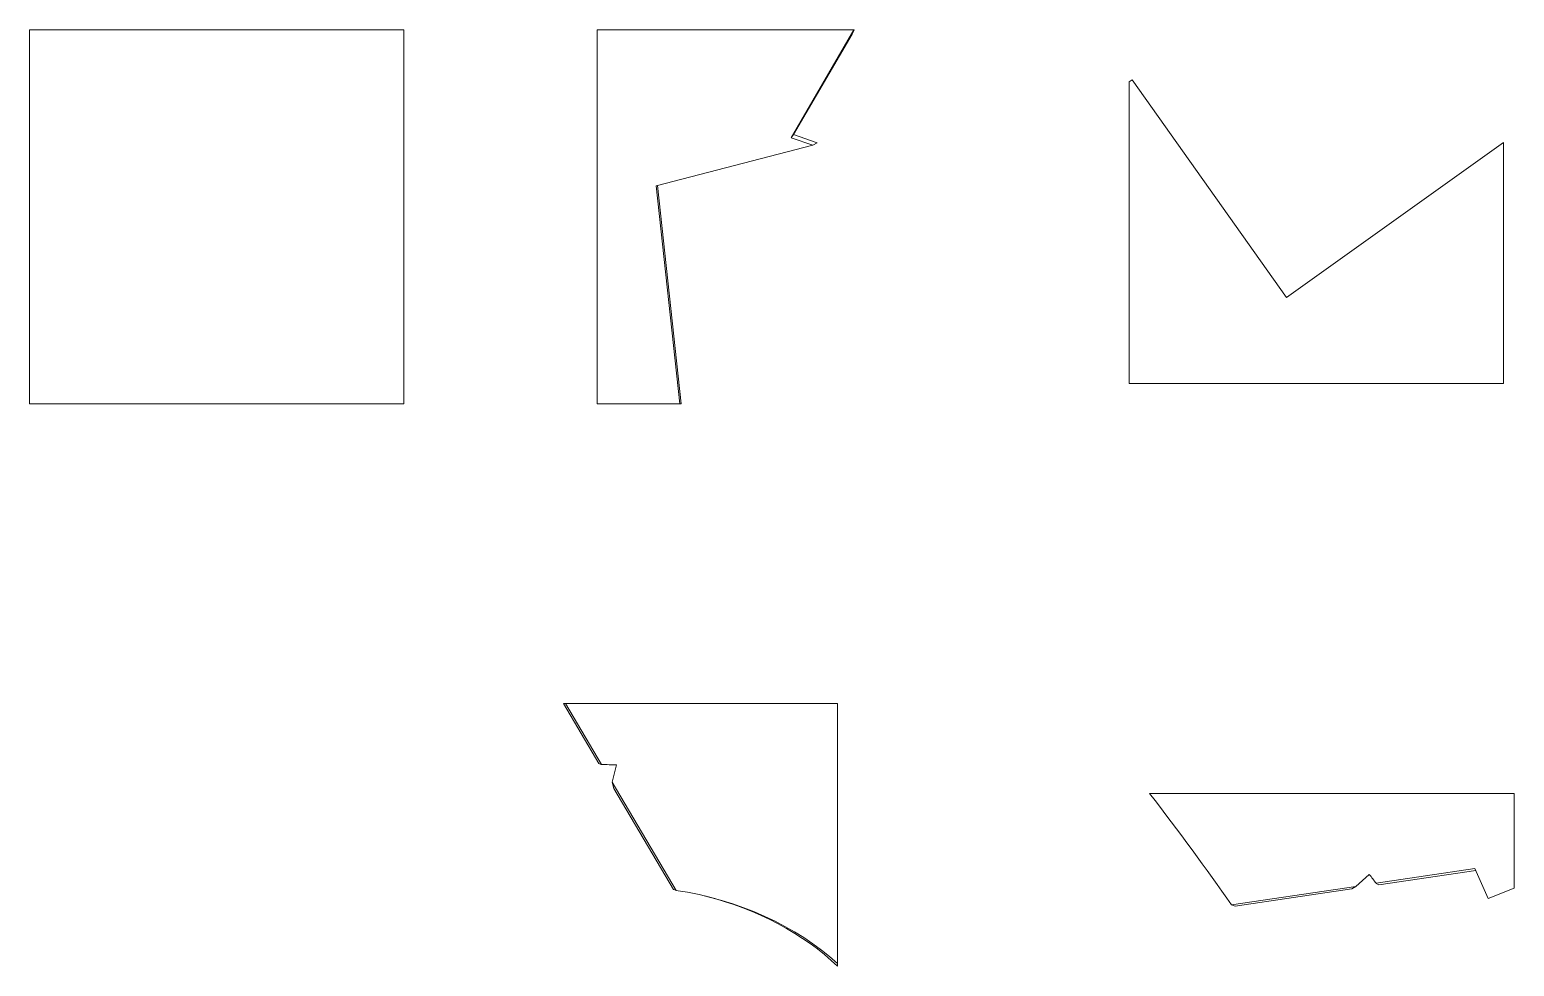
# Model space of a CAD drawing. Header units: inches. Extents: x 1.3 to 14.3, y 38 to 46.2.
import ezdxf

# ---------------------------------------------------------------- set-up
doc = ezdxf.new("R2010")
doc.units = ezdxf.units.IN
doc.header["$MEASUREMENT"] = 0

msp = doc.modelspace()

# ---------------------------------------------------------------- linework, layer by layer
at = {"color": 7, "linetype": 'Continuous', "lineweight": 15}
for p, q in [((1.304, 42.966), (1.304, 46.241)), ((1.304, 46.241), (4.579, 46.241)), ((4.579, 46.241), (4.579, 42.966)), ((6.27, 42.966), (6.27, 46.241)), ((6.27, 46.241), (8.517, 46.241)), ((8.517, 46.241), (7.967, 45.296)), ((8.5, 46.202), (7.989, 45.323)), ((8.518, 46.241), (8.5, 46.202)), ((8.518, 46.241), (8.517, 46.241)), ((10.924, 45.786), (10.95, 45.802)), ((10.924, 43.145), (10.924, 45.786)), ((10.95, 45.802), (12.302, 43.898)), ((8.156, 45.23), (6.787, 44.874)), ((7.989, 45.323), (7.967, 45.296)), ((8.156, 45.23), (7.967, 45.296)), ((8.194, 45.251), (7.989, 45.323)), ((8.194, 45.251), (8.156, 45.23)), ((12.302, 43.898), (14.199, 45.254)), ((14.199, 45.254), (14.199, 43.145)), ((6.787, 44.874), (6.992, 42.966)), ((6.799, 44.877), (7.004, 42.966)), ((14.199, 43.145), (10.924, 43.145)), ((4.579, 42.966), (1.304, 42.966)), ((6.992, 42.966), (6.27, 42.966)), ((6.992, 42.966), (7.004, 42.966)), ((6.285, 39.82), (5.975, 40.345)), ((5.994, 40.345), (5.975, 40.345)), ((6.309, 39.812), (5.994, 40.345)), ((5.994, 40.345), (8.372, 40.345)), ((8.372, 40.345), (8.372, 38.071)), ((6.439, 39.808), (6.402, 39.656)), ((6.96, 38.71), (6.402, 39.656)), ((6.402, 39.656), (6.415, 39.6)), ((6.937, 38.717), (6.415, 39.6)), ((11.104, 39.559), (14.295, 39.559)), ((14.295, 39.559), (14.295, 38.728)), ((12.907, 38.745), (13.026, 38.85)), ((13.086, 38.772), (13.95, 38.9)), ((13.11, 38.759), (13.957, 38.884)), ((14.066, 38.638), (13.95, 38.9)), ((11.821, 38.584), (12.907, 38.745)), ((11.851, 38.572), (12.874, 38.724)), ((12.907, 38.745), (12.874, 38.724)), ((14.295, 38.728), (14.066, 38.638)), ((8.372, 38.046), (8.372, 38.071))]:
    msp.add_line(p, q, dxfattribs=at)
for centre, major_axis, ratio, start_param, end_param in [((9.343, 36.851), (7.665, -3.617), 0.185095, 2.063225, 2.06663), ((6.932, 37.443), (-3.418, 0.839), 0.648128, 5.013254, 5.051169), ((8.688, 40.53), (-4.537, 5.177), 0.181575, 4.174274, 4.368296), ((8.688, 40.53), (8.281, -9.449), 0.181575, 1.228175, 1.236453), ((9.343, 36.851), (4.2, -1.982), 0.185095, 2.258718, 2.265363), ((10.801, 38.119), (3.007, -0.242), 0.409252, 0.729189, 0.741322), ((6.932, 37.443), (1.873, -0.46), 0.648128, 0.86648, 1.714083), ((6.897, 37.452), (1.873, -0.46), 0.648128, 0.837083, 1.561277), ((10.801, 38.119), (1.648, -0.133), 0.409252, 0.913254, 0.936815)]:
    msp.add_ellipse(centre, major_axis=major_axis, ratio=ratio, start_param=start_param, end_param=end_param, dxfattribs=at)

doc.saveas('drawing.dxf')
